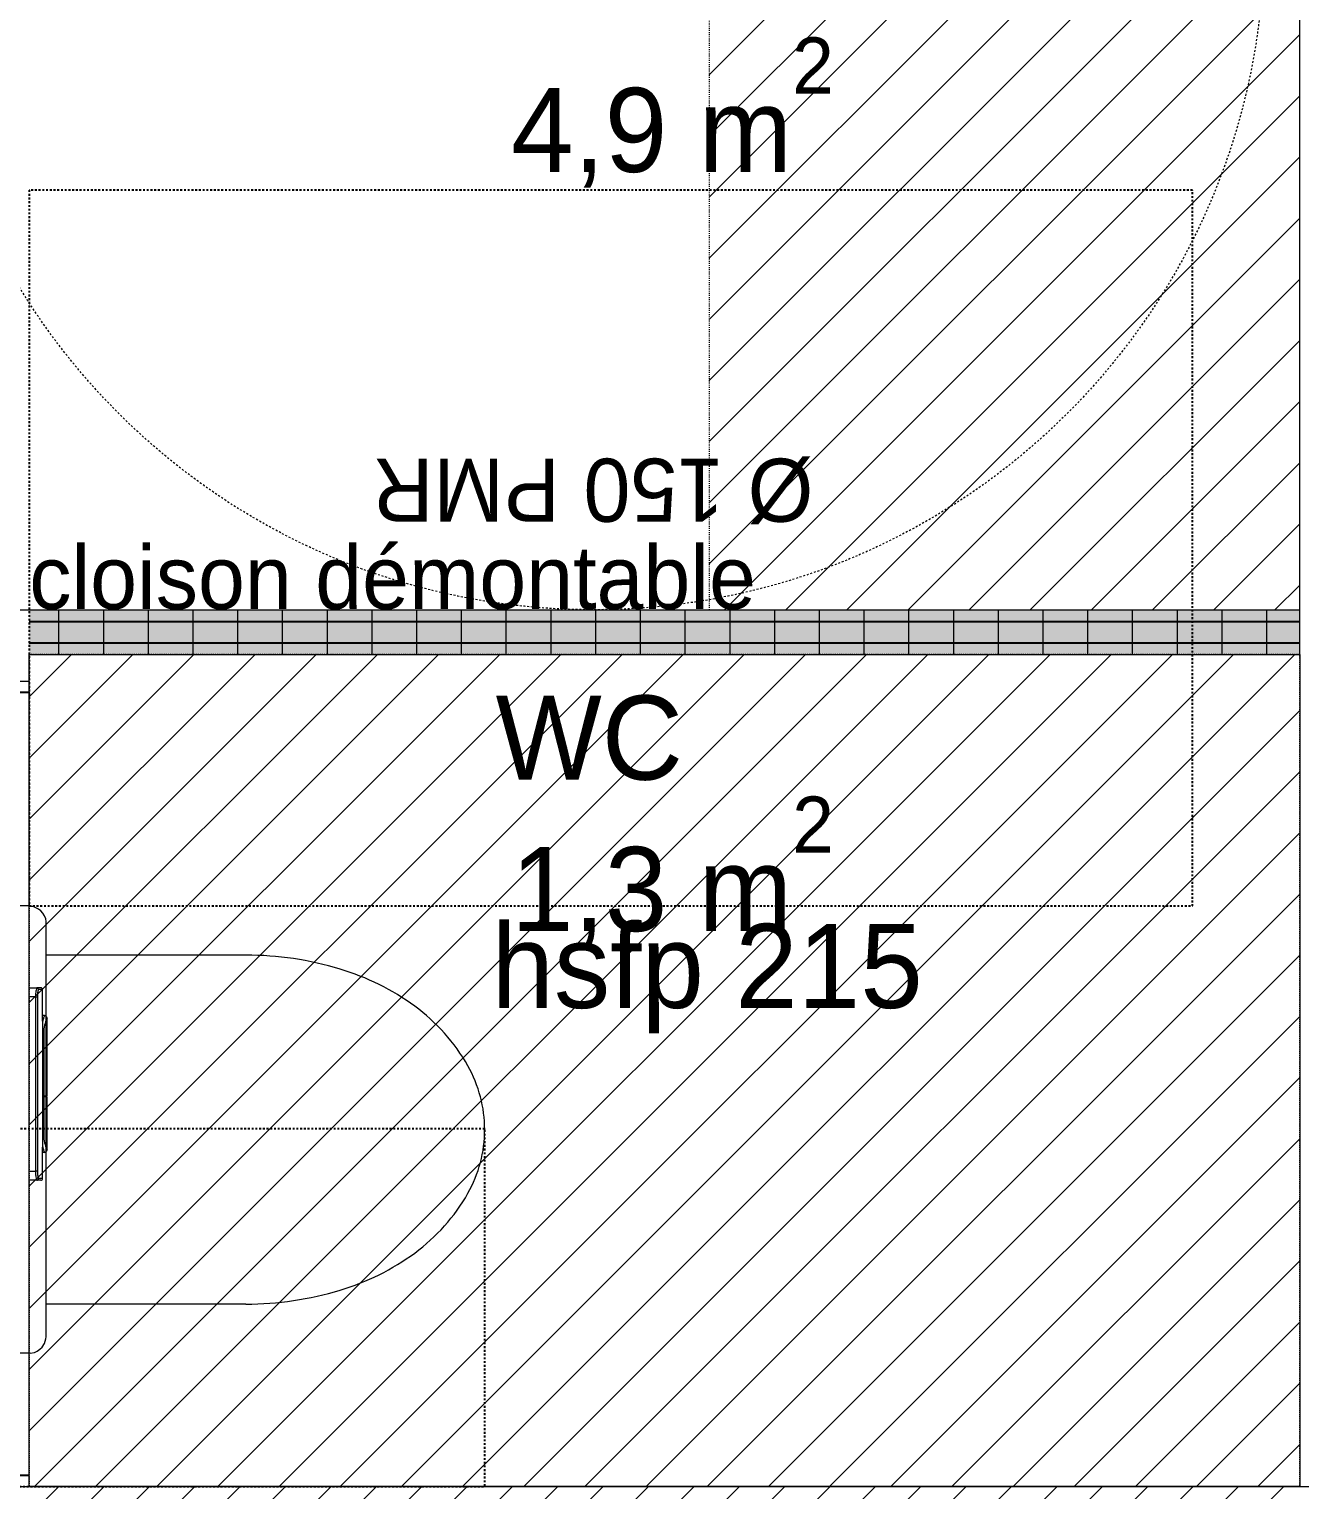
# Model space of a CAD drawing. Header units: centimetres. Extents: x 1724 to 19617, y -6503 to 8072.
# Drawn here: x 4486.7 to 4628.7, y -3646.6 to -3483.3 of the extents above; entities that cross this region are included whole.
import ezdxf

# ---------------------------------------------------------------- set-up
doc = ezdxf.new("R2010")
doc.units = ezdxf.units.CM
for name, pattern in [('Style de ligne -1', [0.41664, 0.20828, -0.20836]), ('Style de ligne -5', [0.20828, 0.069425, -0.138855]), ('VW-01', [0.41656, 0.20828, -0.20828])]:
    doc.linetypes.add(name, pattern=pattern)
for name, color, linetype, lineweight in [('B amÈnagement intÈrieur', 7, 'Continuous', 5), ('B GÈnÈral', 7, 'Continuous', 5), ('F REMPLISSAGE-vert hachurÈ', 7, 'Continuous', 5)]:
    doc.layers.add(name, color=color, linetype=linetype, lineweight=lineweight)
for name, color, linetype in [('B aménagement intérieur', 252, 'Continuous'), ('B Général', 252, 'Continuous'), ('C ANNOTATIONS-PMR', 252, 'Style de ligne -5'), ('C ANNOTATIONS-prestations', 252, 'Continuous'), ('C ANNOTATIONS-texte', 252, 'Continuous'), ('C ANNOTATIONS-texte surfaces', 252, 'Continuous'), ('D SURFACES-shab', 252, 'Continuous'), ('F REMPLISSAGE-vert hachuré', 252, 'Continuous')]:
    doc.layers.add(name, color=color, linetype=linetype)
doc.styles.add('Eurostile', font='Eurosti.TTF')
doc.styles.add('Eurostile (italic)', font='Eurostib.TTF')
pattern_1 = [(90, (1e-16, -1.6667), (5, -5e-14), [])]

# ---------------------------------------------------------------- blocks, each defined once
blk = doc.blocks.new('200_wc-2')
at = {"layer": 'B Général', "color": 7, "linetype": 'Continuous', "lineweight": 5}
for p, q in [((-25, -20.1), (-25, 0)), ((-24.9, 0.1), (24.9, 0.1)), ((25, -20.1), (25, 0)), ((-19.5, -44.2), (-19.5, -21.9)), ((19.5, -44.2), (19.5, -21.9))]:
    blk.add_line(p, q, dxfattribs=at)
at = {"layer": 'B Général', "color": 7, "linetype": 'Continuous', "lineweight": 5, "flags": 128}
blk.add_lwpolyline([(-25, -20.1), (-24.9, -20.6), (-24.75, -20.9), (-24.55, -21.2), (-24.3, -21.45), (-23.9, -21.7), (-23.4, -21.85), (-23.15, -21.9), (23.25, -21.9), (23.55, -21.85), (23.9, -21.7), (24.2, -21.5), (24.45, -21.3), (24.65, -21.05), (24.8, -20.75), (24.9, -20.5), (24.95, -20.3), (25, -20.1)], dxfattribs=at)
for points in [[(-19.5, -44.2), (-19.5, -44.2, 0.036537), (-19.11, -49.53, 0.035337), (-17.94, -54.75), (-17.94, -54.75, 0.041299), (-16.22, -59.09), (-16.22, -59.09), (-16.22, -59.1, 0.041783), (-13.79, -63.08, 0.053503), (-10.77, -66.4), (-10.77, -66.4, 0.054816), (-7.12, -69.02), (-7.12, -69.02, 0.063755), (-3.68, -70.42), (-3.68, -70.42, 0.064897), (0, -70.9)], [(0, -70.9, 0.064897), (3.68, -70.42), (3.68, -70.42, 0.063726), (7.12, -69.02), (7.12, -69.02, 0.054816), (10.77, -66.4), (10.77, -66.4, 0.053503), (13.79, -63.08, 0.041783), (16.22, -59.1), (16.22, -59.09), (16.22, -59.09, 0.041299), (17.94, -54.75), (17.94, -54.75, 0.035337), (19.11, -49.53, 0.036556), (19.5, -44.2)]]:
    blk.add_lwpolyline(points, format="xyb", dxfattribs=at)
at = {"layer": 'B Général', "color": 7, "linetype": 'Continuous', "lineweight": 5}
for centre, start, end in [((-24.9, 0), 90, 180), ((24.9, 0), 0, 90)]:
    blk.add_arc(centre, 0.1, start, end, dxfattribs=at)
blk = doc.blocks.new('Groupe-44-1')
at = {"layer": 'B Général', "color": 154, "linetype": 'Style de ligne -1', "true_color": 0x0053a6, "flags": 128}
blk.add_lwpolyline([(-35.4, 7.6), (35.6, 7.6), (35.6, -32.4), (-35.4, -32.4)], close=True, dxfattribs=at)
at = {"layer": 'B Général', "xscale": -1, "rotation": 270}
blk.add_blockref('200_wc-2', (35.5, 7.5), dxfattribs=at)
blk = doc.blocks.new('WC-plan-PMR')
at = {"layer": 'B Général', "color": 154, "linetype": 'Style de ligne -1', "true_color": 0x0053a6, "flags": 128}
blk.add_lwpolyline([(-114.5, 112.5), (15.5, 112.5), (15.5, 32.5), (-114.5, 32.5)], close=True, dxfattribs=at)
at = {"layer": 'B Général', "color": 7}
blk.add_blockref('Groupe-44-1', (0, 0), dxfattribs=at)
blk = doc.blocks.new('Rond 150_PMR')
at = {"layer": 'B Général', "color": 154, "linetype": 'VW-01', "lineweight": 5, "true_color": 0x0053a6}
blk.add_circle((0, 0), 75, dxfattribs=at)
at = {"layer": 'B Général', "color": 154, "true_color": 0x0053a6, "insert": (-61.5, 0), "char_height": 7.049, "attachment_point": 5, "rotation": 90, "line_spacing_factor": 0.895453, "style": 'Eurostile (italic)'}
blk.add_mtext('Ø 150 PMR', dxfattribs=at)
blk = doc.blocks.new('T3 A 102 (2D)')
at = {"layer": 'B amÈnagement intÈrieur', "linetype": 'Continuous', "lineweight": 5, "true_color": 0xaaaaaa}
h = blk.add_hatch(dxfattribs=at)
h.set_pattern_fill('F_P__SOFFITE', color=253, style=0, pattern_type=2)
h.set_pattern_definition([(45, (0, 0.2205), (-3.527778, 3.30729), [])])
h.paths.add_polyline_path([(-406.42, -401.44), (-264.42, -401.44), (-264.42, -308.44), (-406.42, -308.44)])
at = {"layer": 'F REMPLISSAGE-vert hachurÈ', "linetype": 'Continuous', "lineweight": 0, "true_color": 0x99aa00}
for points in [[(-406.42, -303.44), (-406.42, -304.74), (-264.42, -304.74), (-264.42, -303.44)], [(-406.42, -304.74), (-406.42, -307.14), (-264.42, -307.14), (-264.42, -304.74)], [(-406.42, -307.14), (-406.42, -308.44), (-264.42, -308.44), (-264.42, -307.14)]]:
    blk.add_hatch(color=54, dxfattribs=at).paths.add_polyline_path(points)
at = {"layer": 'F REMPLISSAGE-vert hachurÈ', "linetype": 'Continuous', "lineweight": 5, "true_color": 0x004400}
h = blk.add_hatch(dxfattribs=at)
h.set_pattern_fill('90-0_5 HYDROFUGE_0_5', color=98, style=0, pattern_type=2)
h.set_pattern_definition(pattern_1)
h.paths.add_polyline_path([(-406.42, -303.44), (-406.42, -304.74), (-264.42, -304.74), (-264.42, -303.44)])
h = blk.add_hatch(dxfattribs=at)
h.set_pattern_fill('90-0_5 HYDROFUGE_0_5', color=98, style=0, pattern_type=2)
h.set_pattern_definition(pattern_1)
h.paths.add_polyline_path([(-406.42, -304.74), (-406.42, -307.14), (-264.42, -307.14), (-264.42, -304.74)])
h = blk.add_hatch(dxfattribs=at)
h.set_pattern_fill('90-0_5 HYDROFUGE_0_5', color=98, style=0, pattern_type=2)
h.set_pattern_definition(pattern_1)
h.paths.add_polyline_path([(-406.42, -307.14), (-406.42, -308.44), (-264.42, -308.44), (-264.42, -307.14)])
at = {"layer": 'B aménagement intérieur', "color": 7, "linetype": 'Style de ligne -5', "lineweight": 5, "flags": 128}
blk.add_lwpolyline([(-406.42, -401.44), (-264.42, -401.44), (-264.42, -308.44), (-406.42, -308.44)], close=True, dxfattribs=at)
at = {"layer": 'B Général', "color": 98, "linetype": 'Continuous', "lineweight": 13, "true_color": 0x004400}
for p, q in [((-406.42, -303.44), (-264.42, -303.44)), ((-264.42, -308.44), (-264.42, -303.44)), ((-406.42, -308.44), (-264.42, -308.44))]:
    blk.add_line(p, q, dxfattribs=at)
at = {"layer": 'D SURFACES-shab', "lineweight": 18, "flags": 128}
for points in [[(-494.42, -131.83), (-494.42, -303.44), (-264.42, -303.44), (-264.42, -90.66), (-494.42, -90.66), (-494.42, -131.83)], [(-406.42, -308.44), (-264.42, -308.44), (-264.42, -401.44), (-406.42, -401.44)]]:
    blk.add_lwpolyline(points, close=True, dxfattribs=at)
at = {"layer": 'F REMPLISSAGE-vert hachuré', "color": 98, "linetype": 'Continuous', "lineweight": 13, "true_color": 0x004400}
for p, q in [((-406.42, -303.44), (-264.42, -303.44)), ((-406.42, -308.44), (-264.42, -308.44))]:
    blk.add_line(p, q, dxfattribs=at)
at = {"layer": 'F REMPLISSAGE-vert hachuré'}
for p, q in [((-406.42, -304.74), (-264.42, -304.74)), ((-406.42, -307.14), (-264.42, -307.14))]:
    blk.add_line(p, q, dxfattribs=at)
at = {"layer": 'B Général', "color": 7, "xscale": -1}
blk.add_blockref('WC-plan-PMR', (-390.92, -369.04), dxfattribs=at)
at = {"layer": 'C ANNOTATIONS-PMR', "color": 7, "rotation": 90}
blk.add_blockref('Rond 150_PMR', (-343.42, -228.44), dxfattribs=at)
at = {"layer": 'C ANNOTATIONS-prestations', "attachment_point": 7, "line_spacing_factor": 0.895453, "style": 'Eurostile'}
for s, insert, char_height, width in [('cloison démontable', (-406.42, -303.44), 7.0487, 139), ('hsfp 215', (-354.77, -350.78), 9.398, 64.2551)]:
    blk.add_mtext(s, dxfattribs=dict(at, insert=insert, char_height=char_height, width=width))
at = {"layer": 'C ANNOTATIONS-texte', "insert": (-343.83, -322.56), "char_height": 9.398, "attachment_point": 8, "line_spacing_factor": 0.895453, "style": 'Eurostile'}
blk.add_mtext('WC', dxfattribs=at)
at = {"layer": 'C ANNOTATIONS-texte surfaces', "char_height": 9.3982, "attachment_point": 2, "line_spacing_factor": 0.895453, "style": 'Eurostile'}
for s, insert in [('4,9 m{\\H0.6667x;\\S2^ ;}', (-334.54, -239.47)), ('1,3 m{\\H0.6667x;\\S2^ ;}', (-334.54, -324.31))]:
    blk.add_mtext(s, dxfattribs=dict(at, insert=insert))
blk = doc.blocks.new('G 100_80')
at = {"layer": 'B Général', "color": 7, "linetype": 'Continuous', "lineweight": 5}
for p, q in [((48.52, 43.75), (48.52, -43.75)), ((49.35, 10.75), (48.52, 10.75)), ((49.8, 10.75), (49.35, 10.75)), ((50, 10.55), (49.55, 10.55)), ((50, 10.55), (50, 7.06)), ((48.52, 9.75), (49.23, 9.75)), ((49.23, 9.75), (49.23, -9.75)), ((49.43, 9.75), (49.23, 9.75)), ((49.43, -9.75), (49.43, 9.75)), ((50.2, 7.65), (50, 7.65)), ((50.5, 7.35), (50.5, 7.35)), ((50.5, 7.35), (50.5, 1.42)), ((50, -5.76), (50, 5.76)), ((50, 5.74), (50.13, 5.74)), ((50.13, 1.42), (50.13, 5.74)), ((50.13, 1.42), (50, 1.42)), ((50, 1.31), (50.13, 1.31)), ((50.5, 1.42), (50.13, 1.42)), ((50.13, -5.74), (50.13, 1.31)), ((50.13, 1.31), (50.5, 1.31)), ((50.5, 1.31), (50.5, -7.35)), ((50, -5.74), (50.13, -5.74)), ((50, -7.04), (50, -10.55)), ((50.2, -7.65), (50, -7.65)), ((50.5, -7.35), (50.5, -7.35)), ((49.23, -9.75), (48.52, -9.75)), ((49.23, -9.75), (49.43, -9.75)), ((48.52, -10.75), (49.35, -10.75)), ((49.8, -10.75), (49.35, -10.75)), ((50, -10.55), (49.55, -10.55))]:
    blk.add_line(p, q, dxfattribs=at)
at = {"layer": 'B Général', "color": 7, "linetype": 'Continuous', "lineweight": 5, "flags": 128}
blk.add_lwpolyline([(9.5, -45), (9.5, 45), (48.52, 45), (48.52, -45)], close=True, dxfattribs=at)
for points in [[(49.23, 9.75, -0.052931), (49.24, 10.26, -0.052931), (49.35, 10.75)], [(49.8, 10.75, -0.198912), (49.94, 10.69, -0.198912), (50, 10.55)], [(50, 6.95, -0.015616), (50.09, 7.31, -0.015616), (50.2, 7.65)], [(50.13, 5.74, -0.052763), (50.23, 6.56, -0.052763), (50.5, 7.35)], [(50.2, 7.65, -0.198912), (50.41, 7.56, -0.198912), (50.5, 7.35)], [(50, -7.05), (50, -7.05, -0.000336), (50, -5.77), (50, -5.76)], [(50.5, -7.35, -0.052495), (50.23, -6.56, -0.052495), (50.13, -5.74)], [(50.2, -7.65, -0.015662), (50.09, -7.31, -0.015662), (50, -6.95)], [(50.5, -7.35, -0.198912), (50.41, -7.56, -0.198912), (50.2, -7.65)], [(49.35, -10.75, -0.057305), (49.23, -10.26, -0.057305), (49.23, -9.75)], [(50, -10.55, -0.198912), (49.94, -10.69, -0.198912), (49.8, -10.75)]]:
    blk.add_lwpolyline(points, format="xyb", dxfattribs=at)
blk.add_lwpolyline([(50, 5.76), (50, 7.07), (50, 7.07)], dxfattribs=at)
at = {"layer": 'B Général', "color": 7, "linetype": 'Continuous', "lineweight": 5}
for points, knots in [([(49.35, 10.75), (49.35, 10.75), (49.38, 10.75), (49.43, 10.74), (49.46, 10.72), (49.49, 10.7), (49.51, 10.67), (49.53, 10.65), (49.54, 10.62), (49.55, 10.58), (49.55, 10.55), (49.55, 10.55), (49.55, 10.55)], [0, 0, 0, 1, 2, 3, 4, 5, 6, 7, 8, 9, 9, 10, 10, 10]), ([(49.43, 9.75), (49.43, 10.04), (49.48, 10.41), (49.52, 10.52), (49.54, 10.55), (49.55, 10.55), (49.55, 10.55), (49.55, 10.55)], [0, 0, 0, 1, 2, 3, 4, 4, 5, 5, 5]), ([(49.55, -10.55), (49.52, -10.53), (49.48, -10.42), (49.42, -10.05), (49.43, -9.75), (49.43, -9.75), (49.43, -9.75)], [0, 0, 0, 1, 2, 3, 3, 4, 4, 4]), ([(49.55, -10.55), (49.55, -10.55), (49.55, -10.58), (49.54, -10.63), (49.52, -10.66), (49.5, -10.69), (49.48, -10.71), (49.45, -10.73), (49.42, -10.74), (49.38, -10.75), (49.36, -10.75), (49.35, -10.75), (49.35, -10.75)], [0, 0, 0, 1, 2, 3, 4, 5, 6, 7, 8, 9, 9, 10, 10, 10])]:
    blk.add_open_spline(points, degree=2, knots=knots, dxfattribs=at)
at = {"layer": 'C ANNOTATIONS-prestations'}
for p, q in [((48.52, 43.75), (47.42, 43.75)), ((48.52, -43.75), (47.42, -43.75))]:
    blk.add_line(p, q, dxfattribs=at)

msp = doc.modelspace()

# ---------------------------------------------------------------- hatches: boundary and pattern name
at = {"layer": 'B amÈnagement intÈrieur', "linetype": 'Continuous', "lineweight": 5, "true_color": 0xaaaaaa}
h = msp.add_hatch(dxfattribs=at)
h.set_pattern_fill('F_P__SOFFITE', color=253, style=0, pattern_type=2)
h.set_pattern_definition([(45, (-804.3564, -7946.4094), (-3.5277778, 3.3072917), [])])
h.paths.add_polyline_path([(4562.682, -3548.241), (4628.682, -3548.241), (4628.682, -3335.458), (4562.682, -3335.458)])
at = {"layer": 'B GÈnÈral', "linetype": 'Continuous', "lineweight": 5}
h = msp.add_hatch(dxfattribs=at)
h.set_pattern_fill('50_BETON', style=0, pattern_type=2)
h.set_pattern_definition([(45, (-804.3564, -7946.63), (2.4253472, -2.6458333), [])])
h.paths.add_polyline_path([(4345.685, -3646.241), (4345.685, -3664.241), (4757.069, -3664.241), (4757.069, -3646.241)])

# ---------------------------------------------------------------- linework, layer by layer
at = {"layer": 'B aménagement intérieur', "color": 7, "linetype": 'Style de ligne -5', "lineweight": 5, "flags": 128}
msp.add_lwpolyline([(4562.682, -3548.241), (4628.682, -3548.241), (4628.682, -3335.458), (4562.682, -3335.458)], close=True, dxfattribs=at)
at = {"layer": 'B Général', "color": 7, "linetype": 'Continuous', "lineweight": 18}
msp.add_line((4398.685, -3646.241), (4757.069, -3646.241), dxfattribs=at)
at = {"layer": 'B Général', "color": 7, "linetype": 'Continuous', "lineweight": 5}
msp.add_line((4398.685, -3646.241), (4757.069, -3646.241), dxfattribs=at)

# ---------------------------------------------------------------- block references
at = {"layer": 'B aménagement intérieur', "color": 7}
msp.add_blockref('T3 A 102 (2D)', (4893.107, -3244.797), dxfattribs=at)
at = {"layer": 'B aménagement intérieur', "color": 7, "xscale": -1, "rotation": 180}
msp.add_blockref('G 100_80', (4438.174, -3601.241), dxfattribs=at)

doc.saveas('drawing.dxf')
